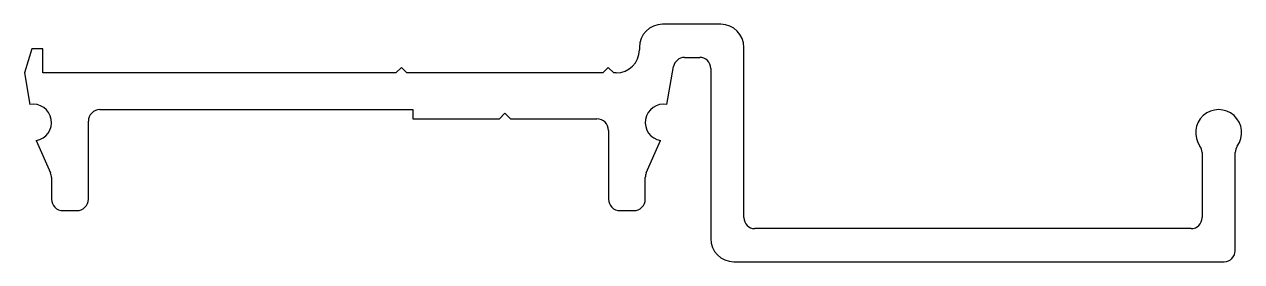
# Model space of a CAD drawing. Extents: x -45.6 to 38.4, y -9.3 to 7.1.
import ezdxf

# ---------------------------------------------------------------- set-up
doc = ezdxf.new("R2010")
doc.units = 0
doc.layers.get('0').update_dxf_attribs({"linetype": 'CONTINUOUS'})

msp = doc.modelspace()

# ---------------------------------------------------------------- linework, layer by layer
for p, q in [((2.48, 7.087), (-1.549, 7.087)), ((-45.049, 5.386), (-45.557, 3.735)), ((-44.287, 5.386), (-45.049, 5.386)), ((-44.287, 3.735), (-44.287, 5.386)), ((-3.137, 5.499), (-3.137, 5.325)), ((4.07, -6.256), (4.07, 5.497)), ((-0.025, 4.801), (1.024, 4.801)), ((-45.557, 3.735), (-45.173, 1.557)), ((-19.927, 3.735), (-44.287, 3.735)), ((-19.546, 4.116), (-19.927, 3.735)), ((-19.165, 3.735), (-19.546, 4.116)), ((-5.659, 3.735), (-19.165, 3.735)), ((-5.278, 4.116), (-5.659, 3.735)), ((-4.897, 3.735), (-5.278, 4.116)), ((-4.727, 3.735), (-4.897, 3.735)), ((-1.235, 1.557), (-0.774, 4.171)), ((1.784, 4.041), (1.784, -7.712)), ((-40.349, 1.195), (-18.759, 1.195)), ((-18.759, 1.195), (-18.759, 0.56)), ((-12.79, 0.56), (-12.409, 0.941)), ((-12.409, 0.941), (-12.028, 0.56)), ((-41.143, -4.984), (-41.143, 0.401)), ((-18.759, 0.56), (-12.79, 0.56)), ((-12.028, 0.56), (-6.059, 0.56)), ((-5.265, -0.234), (-5.265, -4.984)), ((-44.732, -0.945), (-43.75, -3.175)), ((-2.658, -3.175), (-1.676, -0.945)), ((35.677, -1.768), (35.677, -6.256)), ((37.963, -8.542), (37.963, -1.768)), ((-43.683, -3.495), (-43.683, -4.984)), ((-2.725, -4.984), (-2.725, -3.495)), ((-42.889, -5.777), (-41.937, -5.777)), ((-4.471, -5.777), (-3.519, -5.777)), ((34.917, -7.016), (4.83, -7.016)), ((3.374, -9.302), (37.203, -9.302))]:
    msp.add_line(p, q)
for centre, radius, start, end in [((-1.549, 5.499), 1.588, 90, 180), ((2.48, 5.497), 1.59, 360, 90), ((-4.727, 5.325), 1.59, 270, 0), ((-0.025, 4.041), 0.76, 90, 170.12649), ((1.024, 4.041), 0.76, 0, 90), ((-44.953, 0.306), 1.27, 280, 100), ((-40.349, 0.401), 0.794, 90, 180), ((-1.455, 0.306), 1.27, 80, 260), ((36.82, -0.393), 1.588, 324.17523, 215.82477), ((-6.059, -0.234), 0.794, 0, 90), ((34.915, -1.768), 0.762, 0, 35.82477), ((38.725, -1.768), 0.762, 144.17523, 180), ((-44.477, -3.495), 0.794, 0, 23.76406), ((-1.931, -3.495), 0.794, 156.23594, 180), ((-42.889, -4.984), 0.794, 180, 270), ((-41.937, -4.984), 0.794, 270, 360), ((-4.471, -4.984), 0.794, 180, 270), ((-3.519, -4.984), 0.794, 270, 360), ((4.83, -6.256), 0.76, 180, 270), ((34.917, -6.256), 0.76, 270, 360), ((3.374, -7.712), 1.59, 180, 270), ((37.203, -8.542), 0.76, 270, 360)]:
    msp.add_arc(centre, radius, start, end)

doc.saveas('drawing.dxf')
